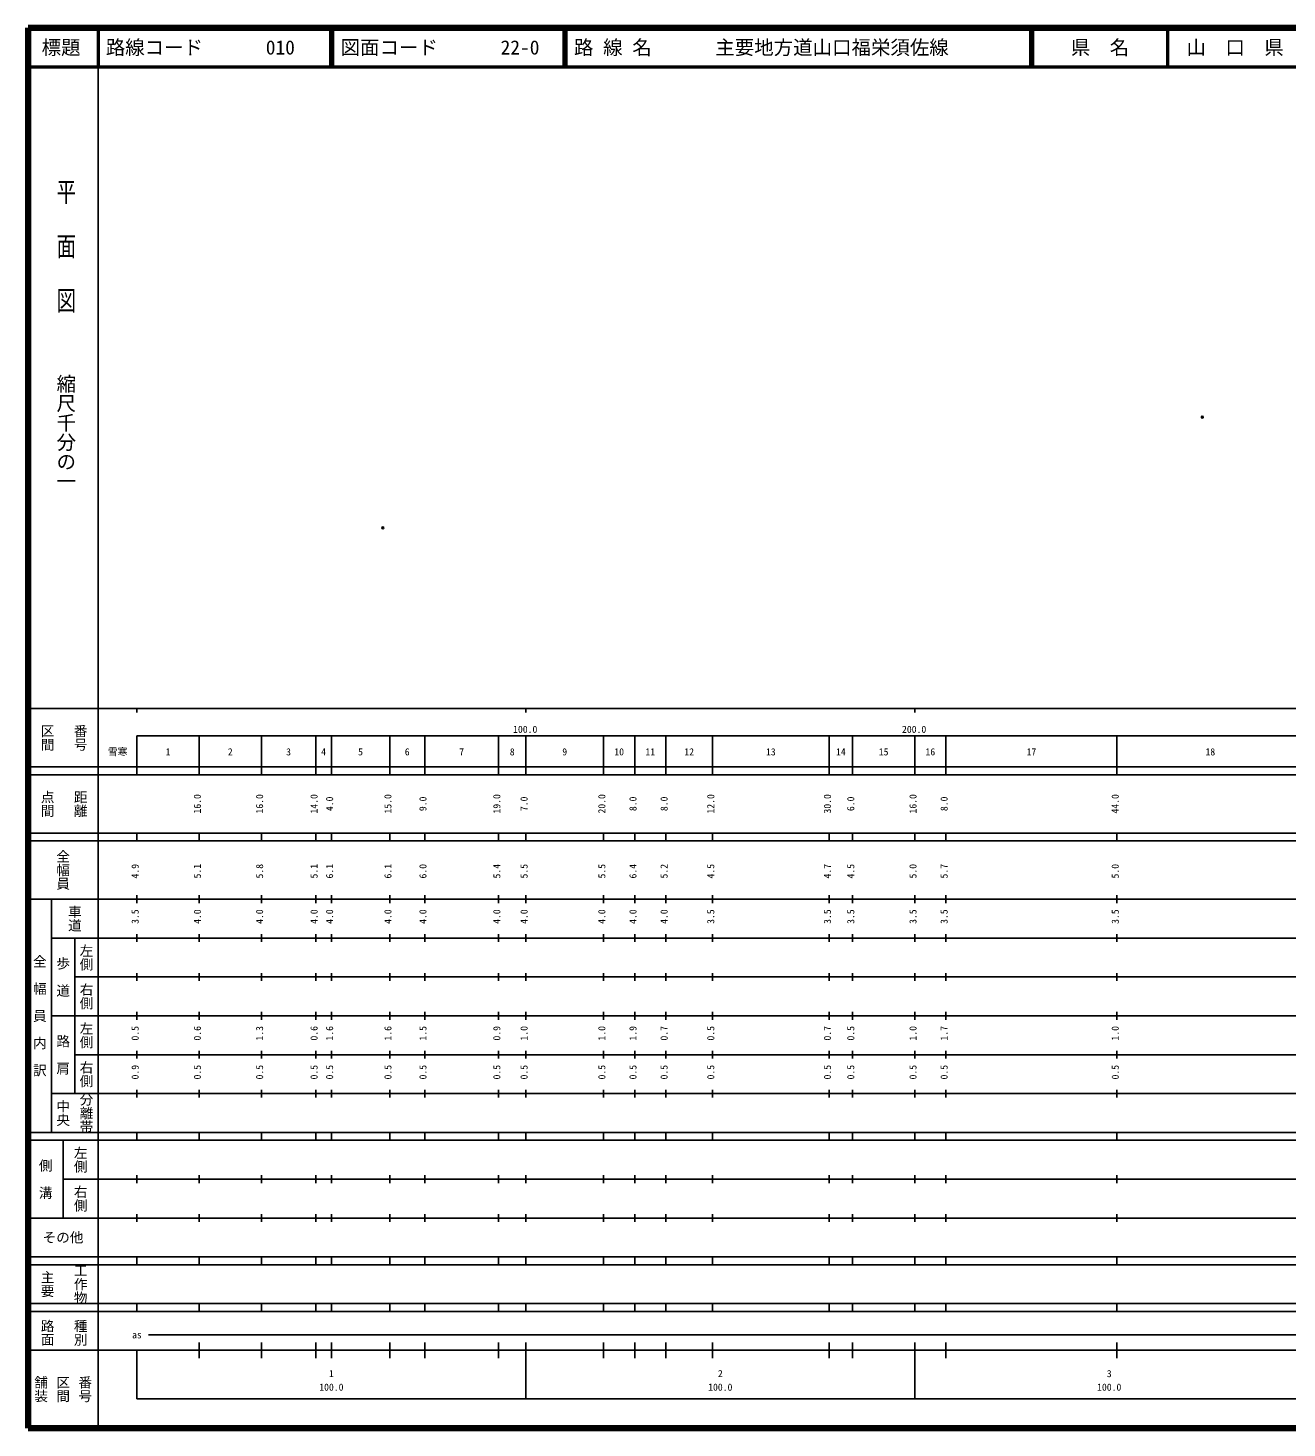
# Model space of a CAD drawing. Units: millimetres on the paper. Extents: x 40 to 680, y 20 to 380.
# Drawn here: x 40 to 363.7, y 20 to 380 of the extents above; entities that cross this region are included whole.
import ezdxf
from ezdxf.enums import TextEntityAlignment as Align

# ---------------------------------------------------------------- set-up
doc = ezdxf.new("R2010")
doc.units = ezdxf.units.MM
doc.header["$PDMODE"] = 32
doc.header["$PDSIZE"] = 0.5
doc.layers.add('M-OTRS', color=6, linetype='Continuous')
doc.layers.add('M-TTL-TXT', color=7, linetype='Continuous')
for name, color, linetype, lineweight in [('M-TTL', 2, 'Continuous', 140), ('M-TTL-BAND', 7, 'Continuous', 25), ('M-TTL-LINE', 7, 'Continuous', 50)]:
    doc.layers.add(name, color=color, linetype=linetype, lineweight=lineweight)
doc.styles.add('@ＭＳ ゴシック', font='')
doc.styles.add('ＭＳ ゴシック', font='')
doc.styles.get('@ＭＳ ゴシック').set_extended_font_data('@MS Gothic')
doc.styles.get('ＭＳ ゴシック').set_extended_font_data('MS Gothic')

msp = doc.modelspace()

# ---------------------------------------------------------------- linework, layer by layer
at = {"layer": 'M-OTRS'}
for p in [(341.939, 279.936), (131.212, 251.501)]:
    msp.add_point(p, dxfattribs=at)
at = {"layer": 'M-TTL'}
for p, q in [((40, 380), (40, 20)), ((680, 380), (40, 380)), ((40, 20), (680, 20))]:
    msp.add_line(p, q, dxfattribs=at)
at = {"layer": 'M-TTL-BAND'}
for p, q in [((58, 370), (58, 20)), ((40, 205), (579, 205)), ((68, 205), (68, 204)), ((168, 205), (168, 204)), ((268, 205), (268, 204)), ((68, 198), (579, 198)), ((68, 198), (68, 188)), ((84, 188), (84, 198)), ((100, 188), (100, 198)), ((114, 188), (114, 198)), ((118, 188), (118, 198)), ((133, 188), (133, 198)), ((142, 188), (142, 198)), ((161, 188), (161, 198)), ((168, 188), (168, 198)), ((188, 188), (188, 198)), ((196, 188), (196, 198)), ((204, 188), (204, 198)), ((216, 188), (216, 198)), ((246, 188), (246, 198)), ((252, 188), (252, 198)), ((268, 188), (268, 198)), ((276, 188), (276, 198)), ((320, 188), (320, 198)), ((40, 190), (579, 190)), ((40, 188), (579, 188)), ((40, 173), (579, 173)), ((68, 171), (68, 173)), ((84, 171), (84, 173)), ((100, 171), (100, 173)), ((114, 171), (114, 173)), ((118, 171), (118, 173)), ((133, 171), (133, 173)), ((142, 171), (142, 173)), ((161, 171), (161, 173)), ((168, 171), (168, 173)), ((188, 171), (188, 173)), ((196, 171), (196, 173)), ((204, 171), (204, 173)), ((216, 171), (216, 173)), ((246, 171), (246, 173)), ((252, 171), (252, 173)), ((268, 171), (268, 173)), ((276, 171), (276, 173)), ((320, 171), (320, 173)), ((40, 171), (579, 171)), ((40, 156), (579, 156)), ((46, 96), (46, 156)), ((68, 155), (68, 157)), ((84, 155), (84, 157)), ((100, 155), (100, 157)), ((114, 155), (114, 157)), ((118, 155), (118, 157)), ((133, 155), (133, 157)), ((142, 155), (142, 157)), ((161, 155), (161, 157)), ((168, 155), (168, 157)), ((188, 155), (188, 157)), ((196, 155), (196, 157)), ((204, 155), (204, 157)), ((216, 155), (216, 157)), ((246, 155), (246, 157)), ((252, 155), (252, 157)), ((268, 155), (268, 157)), ((276, 155), (276, 157)), ((320, 155), (320, 157)), ((46, 146), (579, 146)), ((52, 146), (52, 106)), ((68, 145), (68, 147)), ((84, 145), (84, 147)), ((100, 145), (100, 147)), ((114, 145), (114, 147)), ((118, 145), (118, 147)), ((133, 145), (133, 147)), ((142, 145), (142, 147)), ((161, 145), (161, 147)), ((168, 145), (168, 147)), ((188, 145), (188, 147)), ((196, 145), (196, 147)), ((204, 145), (204, 147)), ((216, 145), (216, 147)), ((246, 145), (246, 147)), ((252, 145), (252, 147)), ((268, 145), (268, 147)), ((276, 145), (276, 147)), ((320, 145), (320, 147)), ((68, 135), (68, 137)), ((84, 135), (84, 137)), ((100, 135), (100, 137)), ((114, 135), (114, 137)), ((118, 135), (118, 137)), ((133, 135), (133, 137)), ((142, 135), (142, 137)), ((161, 135), (161, 137)), ((168, 135), (168, 137)), ((188, 135), (188, 137)), ((196, 135), (196, 137)), ((204, 135), (204, 137)), ((216, 135), (216, 137)), ((246, 135), (246, 137)), ((252, 135), (252, 137)), ((268, 135), (268, 137)), ((276, 135), (276, 137)), ((320, 135), (320, 137)), ((52, 136), (579, 136)), ((46, 126), (579, 126)), ((68, 125), (68, 127)), ((84, 125), (84, 127)), ((100, 125), (100, 127)), ((114, 125), (114, 127)), ((118, 125), (118, 127)), ((133, 125), (133, 127)), ((142, 125), (142, 127)), ((161, 125), (161, 127)), ((168, 125), (168, 127)), ((188, 125), (188, 127)), ((196, 125), (196, 127)), ((204, 125), (204, 127)), ((216, 125), (216, 127)), ((246, 125), (246, 127)), ((252, 125), (252, 127)), ((268, 125), (268, 127)), ((276, 125), (276, 127)), ((320, 125), (320, 127)), ((52, 116), (579, 116)), ((68, 115), (68, 117)), ((84, 115), (84, 117)), ((100, 115), (100, 117)), ((114, 115), (114, 117)), ((118, 115), (118, 117)), ((133, 115), (133, 117)), ((142, 115), (142, 117)), ((161, 115), (161, 117)), ((168, 115), (168, 117)), ((188, 115), (188, 117)), ((196, 115), (196, 117)), ((204, 115), (204, 117)), ((216, 115), (216, 117)), ((246, 115), (246, 117)), ((252, 115), (252, 117)), ((268, 115), (268, 117)), ((276, 115), (276, 117)), ((320, 115), (320, 117)), ((46, 106), (579, 106)), ((68, 105), (68, 107)), ((84, 105), (84, 107)), ((100, 105), (100, 107)), ((114, 105), (114, 107)), ((118, 105), (118, 107)), ((133, 105), (133, 107)), ((142, 105), (142, 107)), ((161, 105), (161, 107)), ((168, 105), (168, 107)), ((188, 105), (188, 107)), ((196, 105), (196, 107)), ((204, 105), (204, 107)), ((216, 105), (216, 107)), ((246, 105), (246, 107)), ((252, 105), (252, 107)), ((268, 105), (268, 107)), ((276, 105), (276, 107)), ((320, 105), (320, 107)), ((40, 96), (579, 96)), ((40, 94), (579, 94)), ((49, 94), (49, 74)), ((68, 94), (68, 96)), ((84, 94), (84, 96)), ((100, 94), (100, 96)), ((114, 94), (114, 96)), ((118, 94), (118, 96)), ((133, 94), (133, 96)), ((142, 94), (142, 96)), ((161, 94), (161, 96)), ((168, 94), (168, 96)), ((188, 94), (188, 96)), ((196, 94), (196, 96)), ((204, 94), (204, 96)), ((216, 94), (216, 96)), ((246, 94), (246, 96)), ((252, 94), (252, 96)), ((268, 94), (268, 96)), ((276, 94), (276, 96)), ((320, 94), (320, 96)), ((49, 84), (579, 84)), ((68, 83), (68, 85)), ((84, 83), (84, 85)), ((100, 83), (100, 85)), ((114, 83), (114, 85)), ((118, 83), (118, 85)), ((133, 83), (133, 85)), ((142, 83), (142, 85)), ((161, 83), (161, 85)), ((168, 83), (168, 85)), ((188, 83), (188, 85)), ((196, 83), (196, 85)), ((204, 83), (204, 85)), ((216, 83), (216, 85)), ((246, 83), (246, 85)), ((252, 83), (252, 85)), ((268, 83), (268, 85)), ((276, 83), (276, 85)), ((320, 83), (320, 85)), ((40, 74), (579, 74)), ((68, 73), (68, 75)), ((84, 73), (84, 75)), ((100, 73), (100, 75)), ((114, 73), (114, 75)), ((118, 73), (118, 75)), ((133, 73), (133, 75)), ((142, 73), (142, 75)), ((161, 73), (161, 75)), ((168, 73), (168, 75)), ((188, 73), (188, 75)), ((196, 73), (196, 75)), ((204, 73), (204, 75)), ((216, 73), (216, 75)), ((246, 73), (246, 75)), ((252, 73), (252, 75)), ((268, 73), (268, 75)), ((276, 73), (276, 75)), ((320, 73), (320, 75)), ((40, 64), (579, 64)), ((40, 62), (579, 62)), ((68, 62), (68, 64)), ((84, 62), (84, 64)), ((100, 62), (100, 64)), ((114, 62), (114, 64)), ((118, 62), (118, 64)), ((133, 62), (133, 64)), ((142, 62), (142, 64)), ((161, 62), (161, 64)), ((168, 62), (168, 64)), ((188, 62), (188, 64)), ((196, 62), (196, 64)), ((204, 62), (204, 64)), ((216, 62), (216, 64)), ((246, 62), (246, 64)), ((252, 62), (252, 64)), ((268, 62), (268, 64)), ((276, 62), (276, 64)), ((320, 62), (320, 64)), ((40, 52), (579, 52)), ((68, 50), (68, 52)), ((84, 50), (84, 52)), ((100, 50), (100, 52)), ((114, 50), (114, 52)), ((118, 50), (118, 52)), ((133, 50), (133, 52)), ((142, 50), (142, 52)), ((161, 50), (161, 52)), ((168, 50), (168, 52)), ((188, 50), (188, 52)), ((196, 50), (196, 52)), ((204, 50), (204, 52)), ((216, 50), (216, 52)), ((246, 50), (246, 52)), ((252, 50), (252, 52)), ((268, 50), (268, 52)), ((276, 50), (276, 52)), ((320, 50), (320, 52)), ((40, 50), (579, 50)), ((71, 44), (565, 44)), ((40, 40), (579, 40)), ((68, 40), (68, 27.5)), ((84, 38), (84, 42)), ((100, 38), (100, 42)), ((114, 38), (114, 42)), ((118, 38), (118, 42)), ((133, 38), (133, 42)), ((142, 38), (142, 42)), ((161, 38), (161, 42)), ((168, 27.5), (168, 42)), ((188, 38), (188, 42)), ((196, 38), (196, 42)), ((204, 38), (204, 42)), ((216, 38), (216, 42)), ((246, 38), (246, 42)), ((252, 38), (252, 42)), ((268, 27.5), (268, 42)), ((276, 38), (276, 42)), ((320, 38), (320, 42)), ((68, 27.5), (579, 27.5))]:
    msp.add_line(p, q, dxfattribs=at)
at = {"layer": 'M-TTL-LINE'}
for p, q in [((58, 380), (58, 370)), ((117.75, 380), (117.75, 370)), ((118.25, 380), (118.25, 370)), ((177.75, 380), (177.75, 370)), ((178.25, 380), (178.25, 370)), ((297.75, 380), (297.75, 370)), ((298.25, 380), (298.25, 370)), ((333, 380), (333, 370)), ((40, 370), (680, 370))]:
    msp.add_line(p, q, dxfattribs=at)

# ---------------------------------------------------------------- texts
at = {"layer": 'M-TTL-BAND', "style": '@ＭＳ ゴシック', "width": 1.4}
msp.add_text('平  面  図', height=3.666, rotation=270, dxfattribs=at).set_placement((49.777, 306.475), align=Align.MIDDLE_RIGHT)
at = {"layer": 'M-TTL-BAND', "style": '@ＭＳ ゴシック'}
msp.add_text('縮尺千分の一', height=3.666, rotation=270, dxfattribs=at).set_placement((49.777, 261.03), align=Align.MIDDLE_RIGHT)
for s, p in [('区間', (45, 197.5)), ('番号', (53.5, 197.5)), ('点間', (45, 180.5)), ('距離', (53.5, 180.5)), ('全幅員', (49, 163.5)), ('車道', (52, 151)), ('左側', (55, 141)), ('全\u3000幅\u3000員\u3000内\u3000訳', (43, 126)), ('歩\u3000道', (49, 136)), ('右側', (55, 131)), ('左側', (55, 121)), ('路\u3000肩', (49, 116)), ('右側', (55, 111)), ('分離帯', (55, 101)), ('中央', (49, 101)), ('左側', (53.5, 89)), ('側\u3000溝', (44.5, 84)), ('右側', (53.5, 79)), ('工作物', (53.5, 57)), ('主要', (45, 57)), ('路面', (45, 44.5)), ('種別', (53.5, 44.5)), ('舗装', (43.333, 30)), ('区間', (49, 30)), ('番号', (54.667, 30))]:
    msp.add_text(s, height=2.566, rotation=270, dxfattribs=at).set_placement(p, align=Align.MIDDLE_CENTER)
at = {"layer": 'M-TTL-BAND', "style": 'ＭＳ ゴシック'}
for s, p in [('100.0', (167.844, 198.195)), ('200.0', (267.844, 198.195)), ('雪寒', (63.06, 192.405)), ('1', (76, 192.405)), ('2', (92, 192.405)), ('3', (107, 192.405)), ('4', (116, 192.405)), ('5', (125.5, 192.405)), ('6', (137.5, 192.405)), ('7', (151.5, 192.405)), ('8', (164.5, 192.405)), ('9', (178, 192.405)), ('10', (192, 192.405)), ('11', (200, 192.405)), ('12', (210, 192.405)), ('13', (231, 192.405)), ('14', (249, 192.405)), ('15', (260, 192.405)), ('16', (272, 192.405)), ('17', (298, 192.405)), ('18', (344, 192.405)), ('as', (68, 42.5)), ('1', (118, 32.523)), ('2', (218, 32.523)), ('3', (318, 32.523)), ('100.0', (118, 29.033)), ('100.0', (218, 29.033)), ('100.0', (318, 29.033))]:
    msp.add_text(s, height=1.833, dxfattribs=at).set_placement(p, align=Align.BOTTOM_CENTER)
for s, p in [('16.0', (85, 180.5)), ('16.0', (101, 180.5)), ('14.0', (115, 180.5)), ('4.0', (119, 180.5)), ('15.0', (134, 180.5)), ('9.0', (143, 180.5)), ('19.0', (162, 180.5)), ('7.0', (169, 180.5)), ('20.0', (189, 180.5)), ('8.0', (197, 180.5)), ('8.0', (205, 180.5)), ('12.0', (217, 180.5)), ('30.0', (247, 180.5)), ('6.0', (253, 180.5)), ('16.0', (269, 180.5)), ('8.0', (277, 180.5)), ('44.0', (321, 180.5)), ('4.9', (69, 163.174)), ('5.1', (85, 163.174)), ('5.8', (101, 163.174)), ('5.1', (115, 163.174)), ('6.1', (119, 163.174)), ('6.1', (134, 163.174)), ('6.0', (143, 163.174)), ('5.4', (162, 163.174)), ('5.5', (169, 163.174)), ('5.5', (189, 163.174)), ('6.4', (197, 163.174)), ('5.2', (205, 163.174)), ('4.5', (217, 163.174)), ('4.7', (247, 163.174)), ('4.5', (253, 163.174)), ('5.0', (269, 163.174)), ('5.7', (277, 163.174)), ('5.0', (321, 163.174)), ('3.5', (69, 151.5)), ('4.0', (85, 151.5)), ('4.0', (101, 151.5)), ('4.0', (115, 151.5)), ('4.0', (119, 151.5)), ('4.0', (134, 151.5)), ('4.0', (143, 151.5)), ('4.0', (162, 151.5)), ('4.0', (169, 151.5)), ('4.0', (189, 151.5)), ('4.0', (197, 151.5)), ('4.0', (205, 151.5)), ('3.5', (217, 151.5)), ('3.5', (247, 151.5)), ('3.5', (253, 151.5)), ('3.5', (269, 151.5)), ('3.5', (277, 151.5)), ('3.5', (321, 151.5)), ('0.5', (69, 121.5)), ('0.6', (85, 121.5)), ('1.3', (101, 121.5)), ('0.6', (115, 121.5)), ('1.6', (119, 121.5)), ('1.6', (134, 121.5)), ('1.5', (143, 121.5)), ('0.9', (162, 121.5)), ('1.0', (169, 121.5)), ('1.0', (189, 121.5)), ('1.9', (197, 121.5)), ('0.7', (205, 121.5)), ('0.5', (217, 121.5)), ('0.7', (247, 121.5)), ('0.5', (253, 121.5)), ('1.0', (269, 121.5)), ('1.7', (277, 121.5)), ('1.0', (321, 121.5)), ('0.9', (69, 111.5)), ('0.5', (85, 111.5)), ('0.5', (101, 111.5)), ('0.5', (115, 111.5)), ('0.5', (119, 111.5)), ('0.5', (134, 111.5)), ('0.5', (143, 111.5)), ('0.5', (162, 111.5)), ('0.5', (169, 111.5)), ('0.5', (189, 111.5)), ('0.5', (197, 111.5)), ('0.5', (205, 111.5)), ('0.5', (217, 111.5)), ('0.5', (247, 111.5)), ('0.5', (253, 111.5)), ('0.5', (269, 111.5)), ('0.5', (277, 111.5)), ('0.5', (321, 111.5))]:
    msp.add_text(s, height=1.833, rotation=90, dxfattribs=at).set_placement(p, align=Align.BOTTOM_CENTER)
msp.add_text('その他', height=2.566, dxfattribs=at).set_placement((49, 69), align=Align.MIDDLE_CENTER)
at = {"layer": 'M-TTL-TXT', "style": 'ＭＳ ゴシック'}
for s, p in [('標題', (48.5, 375)), ('県\u3000名', (315.625, 375)), ('山\u3000口\u3000県', (350.375, 375))]:
    msp.add_text(s, height=3.666, dxfattribs=at).set_placement(p, align=Align.MIDDLE_CENTER)
for s, p in [('路線コード', (60, 375)), ('010', (101.142, 375)), ('図面コード', (120.38, 375)), ('22-0', (161.521, 375)), ('路 線 名', (180.38, 375)), ('主要地方道山口福栄須佐線', (216.734, 375))]:
    msp.add_text(s, height=3.666, dxfattribs=at).set_placement(p, align=Align.MIDDLE_LEFT)

doc.saveas('drawing.dxf')
